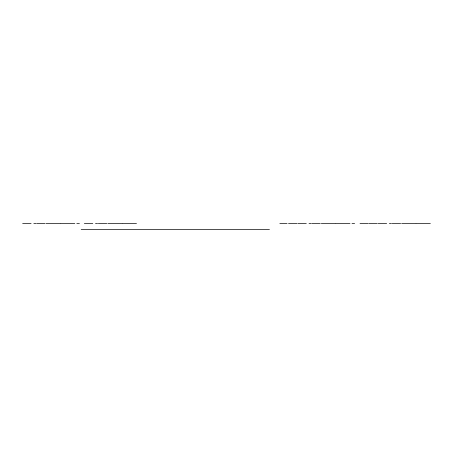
<?xml version="1.0" encoding="UTF-8"?>
<svg xmlns="http://www.w3.org/2000/svg" width="453" height="453" viewBox="0 0 453 453"><rect width="100%" height="100%" fill="white"/><g stroke="black" fill="none" stroke-linecap="round" stroke-linejoin="round"><path stroke-width="0.68" d="M22.65 223.629L31.098 223.629M33.822 223.629L35.889 223.629M36.648 223.629L45.096 223.629M46.115 223.629L60.283 223.629M60.628 223.629L74.802 223.629M76.806 223.629L79.422 223.629M84.343 223.629L92.786 223.629M95.509 223.629L97.582 223.629M98.335 223.629L106.783 223.629M107.803 223.629L121.976 223.629M122.321 223.629L136.489 223.629M279.835 223.629L287.094 223.629M288.516 223.629L296.964 223.629M297.848 223.629L306.296 223.629M309.02 223.629L311.086 223.629M311.845 223.629L320.294 223.629M321.313 223.629L335.48 223.629M335.826 223.629L349.999 223.629M352.004 223.629L354.62 223.629M360.01 223.629L368.102 223.629M368.867 223.629L377.315 223.629M378.198 223.629L386.647 223.629M389.37 223.629L391.443 223.629M392.196 223.629L400.645 223.629M401.664 223.629L415.831 223.629M416.182 223.629L430.35 223.629M81.178 229.371L269.45 229.371"/></g></svg>
